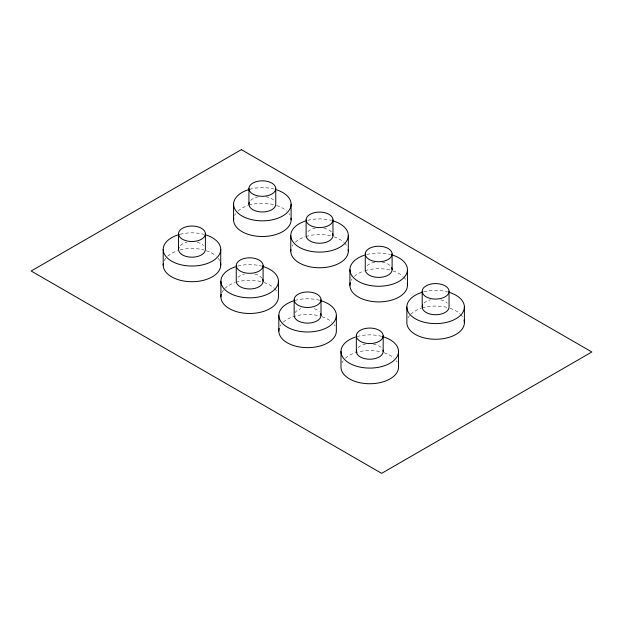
<?xml version="1.0" encoding="UTF-8"?>
<svg xmlns="http://www.w3.org/2000/svg" width="623" height="623" viewBox="0 0 623 623"><rect width="100%" height="100%" fill="white"/><g stroke="black" fill="none" stroke-linecap="round" stroke-linejoin="round"><path stroke-width="0.47" stroke-dasharray="3.12 2.34" d="M180.086 234.31A28.767 16.611 0 0 1 203.838 234.31M180.343 245.555A13.426 7.749 0 0 1 186.83 242.269M197.102 242.269A13.426 7.749 0 0 1 203.589 245.555M164.184 260.796A28.767 16.611 0 0 1 165.897 258.07M167.704 256.17A28.767 16.611 0 0 1 177.586 250.711M180.086 249.963A28.767 16.611 0 0 1 203.838 249.963M206.345 250.711A28.767 16.611 0 0 1 216.228 256.17M218.034 258.07A28.767 16.611 0 0 1 219.748 260.796M221.889 292.584A28.767 16.611 0 0 1 223.602 289.859M224.763 288.574A28.767 16.611 0 0 1 235.292 282.499M236.109 282.235A28.767 16.611 0 0 1 261.551 281.752M264.051 282.499A28.767 16.611 0 0 1 273.933 287.958M274.579 288.574A28.767 16.611 0 0 1 277.11 291.891M280.155 326.047A28.767 16.611 0 0 1 281.02 324.684M283.325 322.122A28.767 16.611 0 0 1 320.323 316.149M321.974 316.655A28.767 16.611 0 0 1 331.857 322.122M334.169 324.684A28.767 16.611 0 0 1 335.026 326.047M341.972 362.835A28.767 16.611 0 0 1 343.187 360.772M345.492 358.209A28.767 16.611 0 0 1 381.634 352.003M384.142 352.75A28.767 16.611 0 0 1 394.024 358.209M396.337 360.772A28.767 16.611 0 0 1 397.194 362.142M408.19 317.668A28.767 16.611 0 0 1 409.56 315.635M410.713 314.35A28.767 16.611 0 0 1 421.241 308.268M422.059 308.011A28.767 16.611 0 0 1 447.501 307.528M450.008 308.268A28.767 16.611 0 0 1 459.891 313.735M460.537 314.35A28.767 16.611 0 0 1 463.411 318.353M351.247 280.311A28.767 16.611 0 0 1 352.112 278.948M354.425 276.386A28.767 16.611 0 0 1 364.299 270.919M365.117 270.655A28.767 16.611 0 0 1 390.559 270.18M393.066 270.919A28.767 16.611 0 0 1 402.949 276.386M403.595 277.001A28.767 16.611 0 0 1 406.469 281.004M292.109 246.171A28.767 16.611 0 0 1 292.974 244.8M295.279 242.238A28.767 16.611 0 0 1 305.161 236.779M305.979 236.514A28.767 16.611 0 0 1 331.42 236.031M333.928 236.779A28.767 16.611 0 0 1 343.81 242.238M344.457 242.853A28.767 16.611 0 0 1 347.33 246.856M234.56 215.589A28.767 16.611 0 0 1 235.767 213.533M238.079 210.971A28.767 16.611 0 0 1 247.962 205.512M248.772 205.247A28.767 16.611 0 0 1 274.221 204.765M276.721 205.512A28.767 16.611 0 0 1 286.603 210.971M288.916 213.533A28.767 16.611 0 0 1 289.781 214.904M238.048 277.344A13.426 7.749 0 0 1 244.535 274.058M254.807 274.058A13.426 7.749 0 0 1 262.641 279.213M237.799 266.091A28.767 16.611 0 0 1 261.551 266.091M294.858 300.488A28.767 16.611 0 0 1 319.467 300.255M294.975 312.73A13.426 7.749 0 0 1 300.878 308.673M314.304 308.673A13.426 7.749 0 0 1 319.217 311.508M358.132 347.595A13.426 7.749 0 0 1 365.452 344.13M373.232 343.989A13.426 7.749 0 0 1 382.374 348.825M357.034 336.576A28.767 16.611 0 0 1 381.634 336.342M424.006 303.121A13.426 7.749 0 0 1 430.493 299.834M440.765 299.834A13.426 7.749 0 0 1 447.252 303.121M423.749 291.868A28.767 16.611 0 0 1 447.501 291.868M367.064 265.772A13.426 7.749 0 0 1 375.21 262.158M382.156 262.158A13.426 7.749 0 0 1 390.31 265.772M366.807 254.519A28.767 16.611 0 0 1 390.559 254.519M307.918 231.624A13.426 7.749 0 0 1 315.23 228.158M323.859 228.158A13.426 7.749 0 0 1 332.511 233.493M307.669 220.371A28.767 16.611 0 0 1 331.42 220.371M250.719 200.357A13.426 7.749 0 0 1 258.864 196.743M265.819 196.743A13.426 7.749 0 0 1 274.953 201.587M249.613 189.337A28.767 16.611 0 0 1 274.221 189.104"/><path stroke-width="0.93" d="M464.392 306.999L464.392 322.652M449.051 291.338A13.426 7.749 0 0 1 428.912 298.051A13.426 7.749 0 0 1 428.912 284.625A13.426 7.749 0 0 1 449.051 291.338L449.051 306.999A13.426 7.749 0 0 1 433.873 314.677A13.426 7.749 0 0 1 422.659 304.99M422.207 291.338L422.207 306.999M407.45 269.642L407.45 285.303M406.866 306.999L406.866 322.652A28.767 16.611 0 0 0 437.883 339.208A28.767 16.611 0 0 0 464.042 320.051M398.525 351.473L398.525 367.126A28.767 16.611 0 0 1 369.758 383.737A28.767 16.611 0 0 1 340.991 367.126L340.991 351.473M392.108 253.989A13.426 7.749 0 0 1 371.97 260.702A13.426 7.749 0 0 1 371.97 247.276A13.426 7.749 0 0 1 392.108 253.989L392.108 269.642M383.184 335.813A13.426 7.749 0 0 1 363.045 342.525A13.426 7.749 0 0 1 363.045 329.1A13.426 7.749 0 0 1 383.184 335.813L383.184 351.473M365.265 253.989L365.265 269.642A13.426 7.749 0 0 0 380.435 277.328A13.426 7.749 0 0 0 391.649 267.641M356.333 335.813L356.333 351.473M349.924 269.642L349.924 285.303M348.312 235.502L348.312 251.155M336.358 315.386L336.358 331.039A28.767 16.611 0 0 1 305.332 347.595A28.767 16.611 0 0 1 279.182 328.438M332.97 219.841A13.426 7.749 0 0 1 312.832 226.554A13.426 7.749 0 0 1 312.832 213.128A13.426 7.749 0 0 1 332.97 219.841L332.97 235.502M321.016 299.725A13.426 7.749 0 0 1 300.878 306.438A13.426 7.749 0 0 1 300.878 293.012A13.426 7.749 0 0 1 321.016 299.725L321.016 315.386M306.119 219.841L306.119 235.502A13.426 7.749 0 0 0 321.297 243.18A13.426 7.749 0 0 0 332.511 233.493M294.165 299.725L294.165 315.386A13.426 7.749 0 0 0 309.343 323.064A13.426 7.749 0 0 0 320.557 313.377M291.105 204.235L291.105 219.888M290.777 235.502L290.777 251.155M278.824 315.386L278.824 331.039M278.434 281.222L278.434 296.875A28.767 16.611 0 0 1 247.417 313.431A28.767 16.611 0 0 1 221.258 294.282M275.763 188.574A13.426 7.749 0 0 1 255.632 195.287A13.426 7.749 0 0 1 255.632 181.861A13.426 7.749 0 0 1 275.763 188.574L275.763 204.235A13.426 7.749 0 0 1 260.593 211.913A13.426 7.749 0 0 1 249.379 202.226M263.093 265.562A13.426 7.749 0 0 1 242.962 272.274A13.426 7.749 0 0 1 242.962 258.849A13.426 7.749 0 0 1 263.093 265.562L263.093 281.222M248.92 188.574L248.92 204.235M236.249 265.562L236.249 281.222A13.426 7.749 0 0 0 251.427 288.908A13.426 7.749 0 0 0 262.641 279.213M233.578 204.235L233.578 219.888M220.908 281.222L220.908 296.875M220.729 249.434L220.729 265.094M205.388 233.773A13.426 7.749 0 0 1 185.257 240.486A13.426 7.749 0 0 1 185.257 227.06A13.426 7.749 0 0 1 205.388 233.773L205.388 249.434A13.426 7.749 0 0 1 190.21 257.12A13.426 7.749 0 0 1 178.996 247.424M178.544 233.773L178.544 249.434M163.203 249.434L163.203 265.094M206.345 235.05A28.767 16.611 0 0 1 213.596 260.383A28.767 16.611 0 0 1 169.144 259.542A28.767 16.611 0 0 1 179.237 234.544M220.378 262.493A28.767 16.611 0 0 1 192.725 281.689A28.767 16.611 0 0 1 163.358 263.358M407.294 283.566A28.767 16.611 0 0 1 377.927 301.906A28.767 16.611 0 0 1 350.274 282.702M348.156 249.426A28.767 16.611 0 0 1 319.544 267.765A28.767 16.611 0 0 1 290.941 249.426M290.949 218.159A28.767 16.611 0 0 1 262.345 236.499A28.767 16.611 0 0 1 233.734 218.159M262.4 266.325A28.767 16.611 0 0 1 272.492 291.33A28.767 16.611 0 0 1 228.041 292.171A28.767 16.611 0 0 1 235.292 266.839M320.323 300.488A28.767 16.611 0 0 1 330.408 325.494A28.767 16.611 0 0 1 285.965 326.335A28.767 16.611 0 0 1 293.207 301.002M382.491 336.576A28.767 16.611 0 0 1 392.576 361.581A28.767 16.611 0 0 1 348.132 362.422A28.767 16.611 0 0 1 355.375 337.09M382.981 350.126A13.426 7.749 0 0 1 369.758 359.222A13.426 7.749 0 0 1 356.543 350.126M450.008 292.615A28.767 16.611 0 0 1 457.259 317.948A28.767 16.611 0 0 1 412.808 317.107A28.767 16.611 0 0 1 422.9 292.101M391.415 254.752A28.767 16.611 0 0 1 401.5 279.758A28.767 16.611 0 0 1 357.057 280.591A28.767 16.611 0 0 1 364.299 255.259M332.277 220.604A28.767 16.611 0 0 1 342.362 245.61A28.767 16.611 0 0 1 297.919 246.451A28.767 16.611 0 0 1 305.161 221.118M276.721 189.851A28.767 16.611 0 0 1 283.971 215.184A28.767 16.611 0 0 1 239.52 214.343A28.767 16.611 0 0 1 249.613 189.337M241.366 149.645L31.15 271.013L381.634 473.355L591.85 351.987L241.366 149.645"/></g></svg>
